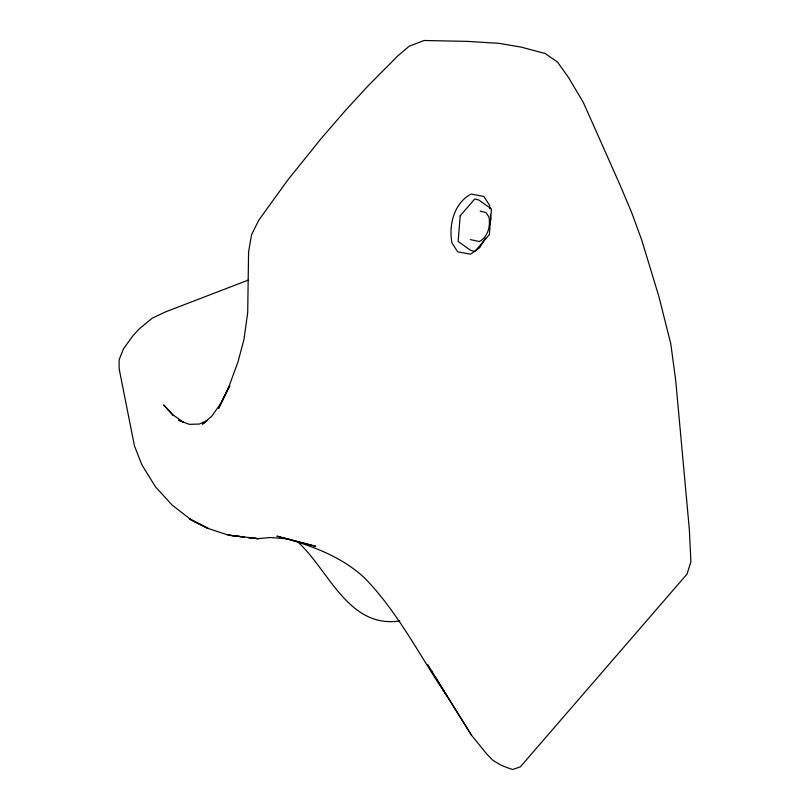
<?xml version="1.0" encoding="UTF-8"?>
<svg xmlns="http://www.w3.org/2000/svg" width="810" height="810" viewBox="0 0 810 810"><rect width="100%" height="100%" fill="white"/><g stroke="black" fill="none" stroke-linecap="round" stroke-linejoin="round"><path stroke-width="1.21" d="M489.716 224.127L490.819 219.368L490.404 214.69M229.706 385.935L218.548 408.534L228.886 386.664L237.968 362.019L243.992 339.37L247.708 312.498L248.579 252.072L251.556 234.677L258.724 220.279L287.611 180.235L321.023 138.702L345.273 110.666L368.125 85.809L397.923 55.768L409.333 46.099L424.096 40.5L467.492 41.391L499.011 43.335L521.427 47.172L545.16 53.531L557.493 62.026L568.843 78.003L583.433 102.657L619.154 183.009L631.476 212.088L641.672 239.871L658.965 296.814L670.781 343.754L675.692 380.275L689.34 529.477L690.9 561.725L687.012 574.098L520.334 766.857L512.629 769.5L507.364 767.708L500.742 765.025L492.632 760.114L487.073 754.353L471.531 735.278L433.38 673.9M229.756 385.762L221.12 402.955L211.734 416.239L202.5 424.156L206.52 421.362M485.382 238.029L479.803 247.597L470.499 254.208L457.68 251.809L451.96 242.939C448.548 225.038 454.025 203.148 471.045 194.056L483.864 196.455L489.584 205.315L489.888 208.828M207.492 420.42L199.209 424.086L189.256 424.329L178.585 420.258L183.597 422.314L173.087 414.943L163.711 404.949L173.127 415.52M248.386 280.058L165.361 311.951L152.219 318.178L139.36 328.83L133.144 335.472L123.444 348.857L119.1 359.913L119.181 368.975L134.45 445.854L141.801 464.677L155.429 486.749L172.003 504.964L191.403 520.02L208.21 528.464L228.218 535.096L258.177 538.69L270.287 537.506L286.973 538.822L315.708 546.304L276.858 536.129C308.347 544.421 340.372 555.376 364.611 577.986C398.287 612.532 419.863 656.272 446.837 695.78L434.97 676.39M399.856 620.956C347.996 628.712 328.799 569.805 297.402 541.566M247.495 537.476L258.177 538.69L248.194 537.486M244.448 537.04L228.218 535.096L243.942 537.071M480.158 211.056L486.091 212.645L488.957 217.08C490.658 226.03 487.924 236.976 479.409 241.522L470.316 239.598M441.855 687.771L471.531 735.278M427.72 664.544L429.695 667.774M431.669 671.004L433.654 674.234M430.13 668.564L432.084 671.763M460.191 215.814L458.146 241.501L470.681 250.341L474.812 251.444L489.382 234.596L491.417 208.909L478.892 200.07L474.761 198.966L460.191 215.814M208.21 528.464L189.864 519.119L208.21 528.464"/></g></svg>
